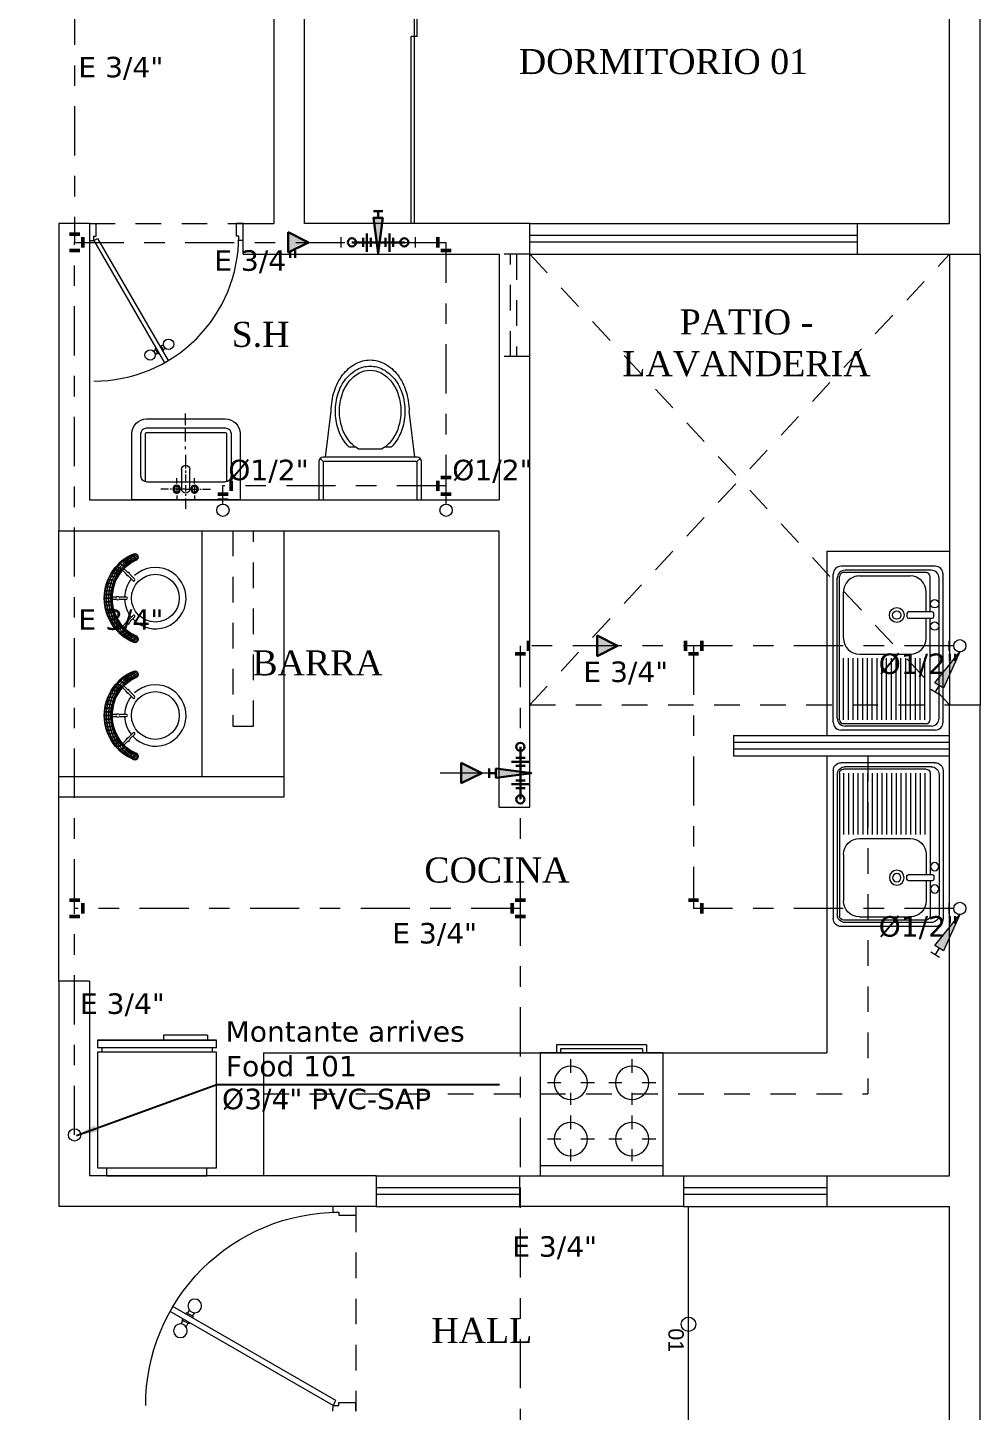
# Model space of a CAD drawing. Header units: millimetres. Extents: x -59 to 123, y 54 to 155.
# Drawn here: x 84.54 to 89.19, y 139.64 to 146.4 of the extents above; entities that cross this region are included whole.
import ezdxf

# ---------------------------------------------------------------- set-up
doc = ezdxf.new("R2010")
doc.units = ezdxf.units.MM
for name, pattern in [('ACAD_ISO10W100', [18.5, 12, -3, 0.5, -3]), ('CONTINUA', [0]), ('HIDDEN2', [0.1875, 0.125, -0.0625])]:
    doc.linetypes.add(name, pattern=pattern)
doc.layers.get('0').update_dxf_attribs({"lineweight": 9})
for name, color, linetype in [('A-PROY', 8, 'HIDDEN2'), ('A-TEX 010', 7, 'Continuous'), ('TEXTO', 2, 'Continuous')]:
    doc.layers.add(name, color=color, linetype=linetype)
for name, color, linetype, lineweight in [('desague', 4, 'Continuous', 60), ('ESCALERA', 128, 'Continuous', 9), ('HP-Mobiliario', 251, 'Continuous', 0), ('mobiliario', 7, 'Continuous', 0), ('MUEBLES', 40, 'Continuous', 20), ('muro', 5, 'Continuous', 70), ('murobajo', 7, 'Continuous', 30), ('MUROS', 7, 'Continuous', 80), ('niveles', 8, 'Continuous', 15), ('PLANTILLA', 252, 'Continuous', 13), ('PUERTAS', 7, 'Continuous', 9), ('redaguafria', 141, 'ACAD_ISO10W100', 30), ('SANITARIOS', 7, 'Continuous', 5), ('TEXTOAGUA', 140, 'Continuous', 20), ('VENTANA BAJA', 150, 'Continuous', 20), ('VIDRIO', 7, 'Continuous', 5)]:
    doc.layers.add(name, color=color, linetype=linetype, lineweight=lineweight)
doc.styles.add('BOLD', font='Swis721 Lt BT Light.ttf', dxfattribs={"height": 2})
doc.styles.add('ROMANS', font='ROMANS.SHX', dxfattribs={"width": 1.35, "height": 0.29})
doc.styles.add('style4', font='verdanab.ttf', dxfattribs={"height": 0.1})
doc.styles.add('textcosan', font='verdana.ttf', dxfattribs={"height": 0.1})
doc.dimstyles.new('dimension horizontal', dxfattribs={"dimtxt": 0.08, "dimasz": 0.1, "dimexe": 0.15, "dimexo": 0.3, "dimgap": 0.01, "dimtad": 2, "dimtih": 1, "dimtoh": 1, "dimzin": 1, "dimtxsty": 'style4', "dimblk": 'ARCHTICK', "dimcen": 0.08, "dimadec": 0, "dimazin": 0, "dimtfac": 1, "dimtmove": 0, "dimatfit": 3, "dimfxl": 1, "dimarcsym": 0})

# ---------------------------------------------------------------- blocks, each defined once
blk = doc.blocks.new('A$C64153278')
at = {"layer": 'mobiliario'}
for p, q in [((0.474, 0.245), (0.429, 0.265)), ((0.436, 0.279), (0.48, 0.258)), ((0.532, 0.218), (0.499, 0.233)), ((0.506, 0.247), (0.538, 0.232)), ((0.145, 0.113), (0.13, 0.08)), ((0.144, 0.074), (0.159, 0.107)), ((0.177, 0.183), (0.157, 0.139)), ((0.171, 0.132), (0.191, 0.177)), ((0.321, 0.171), (0.337, 0.126)), ((0.352, 0.131), (0.334, 0.177)), ((0.374, 0.071), (0.361, 0.105)), ((0.347, 0.1), (0.36, 0.066))]:
    blk.add_line(p, q, dxfattribs=at)
blk.add_circle((0.254, 0.373), 0.175, dxfattribs=at)
for centre, radius, start, end in [((0.254, 0.373), 0.225, 332.7943, 243.1381), ((0.262, 0.35), 0.35, 223.0584, 357.6519), ((0.262, 0.35), 0.3, 223.0584, 357.6519), ((0.587, 0.336), 0.025, 357.6519, 177.6519), ((0.254, 0.373), 0.225, 292.2513, 328.962), ((0.433, 0.272), 0.00753, 65.6032, 238.7477), ((0.47, 0.236), 0.01, 26.458, 65.4005), ((0.49, 0.246), 0.0125, 206.458, 284.3429), ((0.484, 0.268), 0.01, 245.4005, 284.3429), ((0.49, 0.246), 0.0125, 26.458, 104.3429), ((0.495, 0.224), 0.01, 65.4005, 104.3429), ((0.51, 0.256), 0.01, 206.458, 245.4005), ((0.025, 0.128), 0.025, 43.0584, 223.0584), ((0.136, 0.117), 0.01, 335.3098, 14.2523), ((0.158, 0.123), 0.0125, 116.3674, 194.2523), ((0.148, 0.143), 0.01, 296.3674, 335.3098), ((0.168, 0.102), 0.01, 116.3674, 155.3098), ((0.158, 0.123), 0.0125, 296.3674, 14.2523), ((0.18, 0.128), 0.01, 155.3098, 194.2523), ((0.184, 0.179), 0.00753, 341.9626, 155.107), ((0.254, 0.373), 0.225, 251.7283, 288.4308), ((0.328, 0.174), 0.00753, 27.0079, 200.1524), ((0.328, 0.123), 0.01, 341.4127, 20.3551), ((0.349, 0.115), 0.0125, 161.4127, 239.2976), ((0.338, 0.096), 0.01, 20.3551, 59.2976), ((0.361, 0.135), 0.01, 200.3551, 239.2976), ((0.349, 0.115), 0.0125, 341.4127, 59.2976), ((0.371, 0.108), 0.01, 161.4127, 200.3551)]:
    blk.add_arc(centre, radius, start, end, dxfattribs=at)
for points in [[(0.56, 0.303), (0.57, 0.31), (0.564, 0.286), (0.555, 0.279)], [(0.56, 0.314), (0.564, 0.326), (0.56, 0.303), (0.557, 0.291)], [(0.562, 0.337), (0.566, 0.35), (0.564, 0.326), (0.56, 0.314)], [(0.564, 0.326), (0.574, 0.334), (0.57, 0.31), (0.56, 0.303)], [(0.566, 0.35), (0.576, 0.359), (0.574, 0.334), (0.564, 0.326)], [(0.57, 0.31), (0.582, 0.311), (0.576, 0.286), (0.564, 0.286)], [(0.574, 0.334), (0.586, 0.336), (0.582, 0.311), (0.57, 0.31)], [(0.576, 0.359), (0.588, 0.361), (0.586, 0.336), (0.574, 0.334)], [(0.582, 0.311), (0.594, 0.305), (0.588, 0.279), (0.576, 0.286)], [(0.586, 0.336), (0.598, 0.331), (0.594, 0.305), (0.582, 0.311)], [(0.588, 0.361), (0.601, 0.358), (0.598, 0.331), (0.586, 0.336)], [(0.594, 0.305), (0.603, 0.294), (0.596, 0.268), (0.588, 0.279)], [(0.598, 0.331), (0.607, 0.321), (0.603, 0.294), (0.594, 0.305)], [(0.601, 0.358), (0.609, 0.348), (0.607, 0.321), (0.598, 0.331)], [(0.607, 0.321), (0.61, 0.308), (0.606, 0.281), (0.603, 0.294)], [(0.609, 0.348), (0.612, 0.335), (0.61, 0.308), (0.607, 0.321)], [(0.524, 0.203), (0.527, 0.213), (0.514, 0.193), (0.512, 0.183)], [(0.527, 0.213), (0.534, 0.218), (0.521, 0.197), (0.514, 0.193)], [(0.534, 0.218), (0.545, 0.215), (0.531, 0.193), (0.521, 0.197)], [(0.535, 0.224), (0.538, 0.235), (0.527, 0.213), (0.524, 0.203)], [(0.538, 0.235), (0.546, 0.24), (0.534, 0.218), (0.527, 0.213)], [(0.545, 0.215), (0.556, 0.206), (0.542, 0.183), (0.531, 0.193)], [(0.546, 0.24), (0.557, 0.238), (0.545, 0.215), (0.534, 0.218)], [(0.544, 0.246), (0.547, 0.257), (0.538, 0.235), (0.535, 0.224)], [(0.547, 0.257), (0.556, 0.263), (0.546, 0.24), (0.538, 0.235)], [(0.556, 0.206), (0.564, 0.193), (0.55, 0.169), (0.542, 0.183)], [(0.551, 0.268), (0.555, 0.279), (0.547, 0.257), (0.544, 0.246)], [(0.557, 0.238), (0.569, 0.23), (0.556, 0.206), (0.545, 0.215)], [(0.556, 0.263), (0.567, 0.262), (0.557, 0.238), (0.546, 0.24)], [(0.555, 0.279), (0.564, 0.286), (0.556, 0.263), (0.547, 0.257)], [(0.557, 0.291), (0.56, 0.303), (0.555, 0.279), (0.551, 0.268)], [(0.564, 0.286), (0.576, 0.286), (0.567, 0.262), (0.556, 0.263)], [(0.569, 0.23), (0.577, 0.217), (0.564, 0.193), (0.556, 0.206)], [(0.567, 0.262), (0.579, 0.254), (0.569, 0.23), (0.557, 0.238)], [(0.577, 0.217), (0.58, 0.203), (0.568, 0.179), (0.564, 0.193)], [(0.576, 0.286), (0.588, 0.279), (0.579, 0.254), (0.567, 0.262)], [(0.579, 0.254), (0.588, 0.242), (0.577, 0.217), (0.569, 0.23)], [(0.588, 0.242), (0.591, 0.228), (0.58, 0.203), (0.577, 0.217)], [(0.588, 0.279), (0.596, 0.268), (0.588, 0.242), (0.579, 0.254)], [(0.596, 0.268), (0.599, 0.254), (0.591, 0.228), (0.588, 0.242)], [(0.603, 0.294), (0.606, 0.281), (0.599, 0.254), (0.596, 0.268)], [(0.026, 0.128), (0.02, 0.117), (0.001, 0.135), (0.008, 0.146)], [(0.02, 0.117), (0.02, 0.103), (0.001, 0.122), (0.001, 0.135)], [(0.02, 0.103), (0.026, 0.092), (0.007, 0.111), (0.001, 0.122)], [(0.037, 0.135), (0.026, 0.128), (0.008, 0.146), (0.019, 0.152)], [(0.049, 0.135), (0.037, 0.135), (0.019, 0.152), (0.032, 0.152)], [(0.046, 0.112), (0.04, 0.1), (0.02, 0.117), (0.026, 0.128)], [(0.04, 0.1), (0.041, 0.086), (0.02, 0.103), (0.02, 0.117)], [(0.041, 0.086), (0.047, 0.074), (0.026, 0.092), (0.02, 0.103)], [(0.056, 0.119), (0.046, 0.112), (0.026, 0.128), (0.037, 0.135)], [(0.06, 0.128), (0.049, 0.135), (0.032, 0.152), (0.043, 0.145)], [(0.067, 0.12), (0.056, 0.119), (0.037, 0.135), (0.049, 0.135)], [(0.067, 0.097), (0.062, 0.084), (0.04, 0.1), (0.046, 0.112)], [(0.076, 0.105), (0.067, 0.097), (0.046, 0.112), (0.056, 0.119)], [(0.078, 0.113), (0.067, 0.12), (0.049, 0.135), (0.06, 0.128)], [(0.087, 0.106), (0.076, 0.105), (0.056, 0.119), (0.067, 0.12)], [(0.097, 0.1), (0.087, 0.106), (0.067, 0.12), (0.078, 0.113)], [(0.097, 0.092), (0.089, 0.084), (0.067, 0.097), (0.076, 0.105)], [(0.107, 0.094), (0.097, 0.092), (0.076, 0.105), (0.087, 0.106)], [(0.117, 0.087), (0.107, 0.094), (0.087, 0.106), (0.097, 0.1)], [(0.429, 0.101), (0.429, 0.109), (0.408, 0.096), (0.409, 0.088)], [(0.429, 0.109), (0.432, 0.109), (0.41, 0.096), (0.408, 0.096)], [(0.432, 0.109), (0.438, 0.102), (0.415, 0.089), (0.41, 0.096)], [(0.438, 0.102), (0.446, 0.089), (0.422, 0.075), (0.415, 0.089)], [(0.448, 0.123), (0.452, 0.124), (0.432, 0.109), (0.429, 0.109)], [(0.448, 0.114), (0.448, 0.123), (0.429, 0.109), (0.429, 0.101)], [(0.452, 0.124), (0.459, 0.118), (0.438, 0.102), (0.432, 0.109)], [(0.459, 0.118), (0.468, 0.105), (0.446, 0.089), (0.438, 0.102)], [(0.468, 0.105), (0.475, 0.089), (0.453, 0.073), (0.446, 0.089)], [(0.467, 0.139), (0.472, 0.14), (0.452, 0.124), (0.448, 0.123)], [(0.466, 0.13), (0.467, 0.139), (0.448, 0.123), (0.448, 0.114)], [(0.472, 0.14), (0.48, 0.135), (0.459, 0.118), (0.452, 0.124)], [(0.48, 0.135), (0.488, 0.122), (0.468, 0.105), (0.459, 0.118)], [(0.483, 0.146), (0.484, 0.156), (0.467, 0.139), (0.466, 0.13)], [(0.484, 0.156), (0.49, 0.158), (0.472, 0.14), (0.467, 0.139)], [(0.488, 0.122), (0.496, 0.107), (0.475, 0.089), (0.468, 0.105)], [(0.49, 0.158), (0.498, 0.153), (0.48, 0.135), (0.472, 0.14)], [(0.496, 0.107), (0.5, 0.093), (0.479, 0.075), (0.475, 0.089)], [(0.498, 0.153), (0.508, 0.141), (0.488, 0.122), (0.48, 0.135)], [(0.498, 0.164), (0.5, 0.174), (0.484, 0.156), (0.483, 0.146)], [(0.5, 0.174), (0.506, 0.177), (0.49, 0.158), (0.484, 0.156)], [(0.508, 0.141), (0.516, 0.127), (0.496, 0.107), (0.488, 0.122)], [(0.506, 0.177), (0.516, 0.172), (0.498, 0.153), (0.49, 0.158)], [(0.516, 0.127), (0.52, 0.112), (0.5, 0.093), (0.496, 0.107)], [(0.512, 0.183), (0.514, 0.193), (0.5, 0.174), (0.498, 0.164)], [(0.516, 0.172), (0.526, 0.162), (0.508, 0.141), (0.498, 0.153)], [(0.514, 0.193), (0.521, 0.197), (0.506, 0.177), (0.5, 0.174)], [(0.521, 0.197), (0.531, 0.193), (0.516, 0.172), (0.506, 0.177)], [(0.526, 0.162), (0.534, 0.147), (0.516, 0.127), (0.508, 0.141)], [(0.531, 0.193), (0.542, 0.183), (0.526, 0.162), (0.516, 0.172)], [(0.534, 0.147), (0.537, 0.133), (0.52, 0.112), (0.516, 0.127)], [(0.542, 0.183), (0.55, 0.169), (0.534, 0.147), (0.526, 0.162)], [(0.55, 0.169), (0.553, 0.155), (0.537, 0.133), (0.534, 0.147)], [(0.564, 0.193), (0.568, 0.179), (0.553, 0.155), (0.55, 0.169)], [(0.062, 0.084), (0.063, 0.07), (0.041, 0.086), (0.04, 0.1)], [(0.063, 0.07), (0.069, 0.058), (0.047, 0.074), (0.041, 0.086)], [(0.089, 0.084), (0.085, 0.071), (0.062, 0.084), (0.067, 0.097)], [(0.085, 0.071), (0.086, 0.056), (0.063, 0.07), (0.062, 0.084)], [(0.086, 0.056), (0.093, 0.044), (0.069, 0.058), (0.063, 0.07)], [(0.112, 0.073), (0.109, 0.059), (0.085, 0.071), (0.089, 0.084)], [(0.109, 0.059), (0.111, 0.044), (0.086, 0.056), (0.085, 0.071)], [(0.111, 0.044), (0.117, 0.031), (0.093, 0.044), (0.086, 0.056)], [(0.119, 0.082), (0.112, 0.073), (0.089, 0.084), (0.097, 0.092)], [(0.129, 0.083), (0.119, 0.082), (0.097, 0.092), (0.107, 0.094)], [(0.138, 0.077), (0.129, 0.083), (0.107, 0.094), (0.117, 0.087)], [(0.136, 0.063), (0.134, 0.049), (0.109, 0.059), (0.112, 0.073)], [(0.134, 0.049), (0.136, 0.034), (0.111, 0.044), (0.109, 0.059)], [(0.136, 0.034), (0.143, 0.021), (0.117, 0.031), (0.111, 0.044)], [(0.142, 0.072), (0.136, 0.063), (0.112, 0.073), (0.119, 0.082)], [(0.151, 0.074), (0.142, 0.072), (0.119, 0.082), (0.129, 0.083)], [(0.16, 0.068), (0.151, 0.074), (0.129, 0.083), (0.138, 0.077)], [(0.161, 0.056), (0.159, 0.041), (0.134, 0.049), (0.136, 0.063)], [(0.159, 0.041), (0.162, 0.026), (0.136, 0.034), (0.134, 0.049)], [(0.166, 0.065), (0.161, 0.056), (0.136, 0.063), (0.142, 0.072)], [(0.162, 0.026), (0.169, 0.013), (0.143, 0.021), (0.136, 0.034)], [(0.174, 0.067), (0.166, 0.065), (0.142, 0.072), (0.151, 0.074)], [(0.182, 0.061), (0.174, 0.067), (0.151, 0.074), (0.16, 0.068)], [(0.186, 0.05), (0.186, 0.036), (0.159, 0.041), (0.161, 0.056)], [(0.186, 0.036), (0.189, 0.019), (0.162, 0.026), (0.159, 0.041)], [(0.191, 0.06), (0.186, 0.05), (0.161, 0.056), (0.166, 0.065)], [(0.189, 0.019), (0.195, 0.006), (0.169, 0.013), (0.162, 0.026)], [(0.197, 0.062), (0.191, 0.06), (0.166, 0.065), (0.174, 0.067)], [(0.205, 0.055), (0.197, 0.062), (0.174, 0.067), (0.182, 0.061)], [(0.215, 0.056), (0.212, 0.047), (0.186, 0.05), (0.191, 0.06)], [(0.212, 0.047), (0.212, 0.032), (0.186, 0.036), (0.186, 0.05)], [(0.212, 0.032), (0.216, 0.015), (0.189, 0.019), (0.186, 0.036)], [(0.216, 0.015), (0.222, 0.002), (0.195, 0.006), (0.189, 0.019)], [(0.221, 0.058), (0.215, 0.056), (0.191, 0.06), (0.197, 0.062)], [(0.228, 0.052), (0.221, 0.058), (0.197, 0.062), (0.205, 0.055)], [(0.241, 0.055), (0.238, 0.045), (0.212, 0.047), (0.215, 0.056)], [(0.238, 0.045), (0.239, 0.03), (0.212, 0.032), (0.212, 0.047)], [(0.239, 0.03), (0.244, 0.014), (0.216, 0.015), (0.212, 0.032)], [(0.245, 0.056), (0.241, 0.055), (0.215, 0.056), (0.221, 0.058)], [(0.244, 0.014), (0.25, 0), (0.222, 0.002), (0.216, 0.015)], [(0.252, 0.05), (0.245, 0.056), (0.221, 0.058), (0.228, 0.052)], [(0.266, 0.055), (0.265, 0.045), (0.238, 0.045), (0.241, 0.055)], [(0.265, 0.045), (0.267, 0.03), (0.239, 0.03), (0.238, 0.045)], [(0.267, 0.03), (0.271, 0.014), (0.244, 0.014), (0.239, 0.03)], [(0.27, 0.057), (0.266, 0.055), (0.241, 0.055), (0.245, 0.056)], [(0.271, 0.014), (0.277, 0), (0.25, 0), (0.244, 0.014)], [(0.275, 0.05), (0.27, 0.057), (0.245, 0.056), (0.252, 0.05)], [(0.291, 0.057), (0.291, 0.048), (0.265, 0.045), (0.266, 0.055)], [(0.291, 0.048), (0.294, 0.033), (0.267, 0.03), (0.265, 0.045)], [(0.294, 0.059), (0.291, 0.057), (0.266, 0.055), (0.27, 0.057)], [(0.294, 0.033), (0.299, 0.016), (0.271, 0.014), (0.267, 0.03)], [(0.298, 0.052), (0.294, 0.059), (0.27, 0.057), (0.275, 0.05)], [(0.299, 0.016), (0.304, 0.002), (0.277, 0), (0.271, 0.014)], [(0.317, 0.063), (0.316, 0.061), (0.291, 0.057), (0.294, 0.059)], [(0.316, 0.061), (0.317, 0.052), (0.291, 0.048), (0.291, 0.057)], [(0.317, 0.052), (0.32, 0.037), (0.294, 0.033), (0.291, 0.048)], [(0.322, 0.056), (0.317, 0.063), (0.294, 0.059), (0.298, 0.052)], [(0.32, 0.037), (0.326, 0.021), (0.299, 0.016), (0.294, 0.033)], [(0.326, 0.021), (0.332, 0.007), (0.304, 0.002), (0.299, 0.016)], [(0.341, 0.068), (0.34, 0.067), (0.316, 0.061), (0.317, 0.063)], [(0.34, 0.067), (0.342, 0.058), (0.317, 0.052), (0.316, 0.061)], [(0.344, 0.061), (0.341, 0.068), (0.317, 0.063), (0.322, 0.056)], [(0.342, 0.058), (0.347, 0.044), (0.32, 0.037), (0.317, 0.052)], [(0.347, 0.044), (0.353, 0.027), (0.326, 0.021), (0.32, 0.037)], [(0.353, 0.027), (0.358, 0.013), (0.332, 0.007), (0.326, 0.021)], [(0.364, 0.076), (0.364, 0.075), (0.34, 0.067), (0.341, 0.068)], [(0.364, 0.075), (0.367, 0.067), (0.342, 0.058), (0.34, 0.067)], [(0.367, 0.069), (0.364, 0.076), (0.341, 0.068), (0.344, 0.061)], [(0.367, 0.067), (0.373, 0.052), (0.347, 0.044), (0.342, 0.058)], [(0.373, 0.052), (0.379, 0.036), (0.353, 0.027), (0.347, 0.044)], [(0.379, 0.036), (0.384, 0.022), (0.358, 0.013), (0.353, 0.027)], [(0.388, 0.078), (0.386, 0.085), (0.364, 0.076), (0.367, 0.069)], [(0.386, 0.085), (0.388, 0.085), (0.364, 0.075), (0.364, 0.076)], [(0.388, 0.085), (0.392, 0.077), (0.367, 0.067), (0.364, 0.075)], [(0.392, 0.077), (0.398, 0.063), (0.373, 0.052), (0.367, 0.067)], [(0.398, 0.063), (0.404, 0.046), (0.379, 0.036), (0.373, 0.052)], [(0.404, 0.046), (0.409, 0.032), (0.384, 0.022), (0.379, 0.036)], [(0.409, 0.088), (0.408, 0.096), (0.386, 0.085), (0.388, 0.078)], [(0.408, 0.096), (0.41, 0.096), (0.388, 0.085), (0.386, 0.085)], [(0.41, 0.096), (0.415, 0.089), (0.392, 0.077), (0.388, 0.085)], [(0.415, 0.089), (0.422, 0.075), (0.398, 0.063), (0.392, 0.077)], [(0.422, 0.075), (0.429, 0.059), (0.404, 0.046), (0.398, 0.063)], [(0.429, 0.059), (0.434, 0.045), (0.409, 0.032), (0.404, 0.046)], [(0.446, 0.089), (0.453, 0.073), (0.429, 0.059), (0.422, 0.075)], [(0.453, 0.073), (0.457, 0.059), (0.434, 0.045), (0.429, 0.059)], [(0.475, 0.089), (0.479, 0.075), (0.457, 0.059), (0.453, 0.073)]]:
    blk.add_3dface(points, dxfattribs=at)
blk = doc.blocks.new('lavo')
for p, q in [((734.6911, 78.2564), (735.1498, 78.2564)), ((734.6911, 78.2564), (735.1498, 78.2564)), ((734.6522, 78.2175), (734.6522, 77.4953)), ((734.6522, 78.2175), (734.6522, 77.4953)), ((734.6717, 78.198), (734.6717, 77.5148)), ((734.6717, 78.198), (734.6717, 77.5148)), ((734.7106, 78.2369), (735.1303, 78.2369)), ((734.7106, 78.2369), (735.1303, 78.2369)), ((734.7159, 78.2058), (734.7159, 77.7101)), ((734.7159, 78.2058), (734.7159, 77.7101)), ((734.7354, 78.2253), (735.1381, 78.2253)), ((734.7354, 78.2253), (735.1381, 78.2253)), ((734.741, 78.2058), (734.741, 77.9052)), ((734.741, 78.2058), (734.741, 77.9052)), ((734.7643, 78.2058), (734.7643, 77.9052)), ((734.7643, 78.2058), (734.7643, 77.9052)), ((734.7877, 78.2058), (734.7877, 77.9052)), ((734.7877, 78.2058), (734.7877, 77.9052)), ((734.8111, 78.2058), (734.8111, 77.9052)), ((734.8111, 78.2058), (734.8111, 77.9052)), ((734.8344, 78.2058), (734.8344, 77.9052)), ((734.8344, 78.2058), (734.8344, 77.9052)), ((734.8578, 78.2058), (734.8578, 77.9052)), ((734.8578, 78.2058), (734.8578, 77.9052)), ((734.8811, 78.2058), (734.8811, 77.9052)), ((734.8811, 78.2058), (734.8811, 77.9052)), ((734.9045, 78.2058), (734.9045, 77.9052)), ((734.9045, 78.2058), (734.9045, 77.9052)), ((734.9279, 78.2058), (734.9279, 77.9052)), ((734.9279, 78.2058), (734.9279, 77.9052)), ((734.9512, 78.2058), (734.9512, 77.9052)), ((734.9512, 78.2058), (734.9512, 77.9052)), ((734.9746, 78.2058), (734.9746, 77.9052)), ((734.9746, 78.2058), (734.9746, 77.9052)), ((734.998, 78.2058), (734.998, 77.9052)), ((734.998, 78.2058), (734.998, 77.9052)), ((735.0213, 78.2058), (735.0213, 77.9052)), ((735.0213, 78.2058), (735.0213, 77.9052)), ((735.0447, 78.2058), (735.0447, 77.9052)), ((735.0447, 78.2058), (735.0447, 77.9052)), ((735.068, 78.2058), (735.068, 77.9052)), ((735.068, 78.2058), (735.068, 77.9052)), ((735.0914, 78.2058), (735.0914, 77.9052)), ((735.0914, 78.2058), (735.0914, 77.9052)), ((735.1148, 78.2058), (735.1148, 77.9052)), ((735.1148, 78.2058), (735.1148, 77.9052)), ((735.1381, 78.2058), (735.1381, 77.9052)), ((735.1381, 78.2058), (735.1381, 77.9052)), ((735.1576, 78.2058), (735.1576, 77.507)), ((735.1576, 78.2058), (735.1576, 77.507)), ((735.1693, 78.198), (735.1693, 77.5148)), ((735.1693, 78.198), (735.1693, 77.5148)), ((735.1887, 78.2175), (735.1887, 77.4953)), ((735.1887, 78.2175), (735.1887, 77.4953)), ((735.0603, 77.8857), (734.8132, 77.8857)), ((735.0603, 77.8857), (734.8132, 77.8857)), ((734.7354, 77.8079), (734.7354, 77.7101)), ((734.7354, 77.8079), (734.7354, 77.7101)), ((735.1381, 77.8079), (735.1381, 77.582)), ((735.1381, 77.8079), (735.1381, 77.582)), ((734.6973, 77.7023), (734.6973, 77.6875)), ((734.6973, 77.7023), (734.6973, 77.6875)), ((734.821, 77.7101), (734.7051, 77.7101)), ((734.821, 77.7101), (734.7051, 77.7101)), ((734.8288, 77.6875), (734.8288, 77.7023)), ((734.8288, 77.6875), (734.8288, 77.7023)), ((734.7051, 77.6797), (734.821, 77.6797)), ((734.7051, 77.6797), (734.821, 77.6797)), ((734.7159, 77.6797), (734.7159, 77.507)), ((734.7159, 77.6797), (734.7159, 77.507)), ((734.7354, 77.6797), (734.7354, 77.582)), ((734.7354, 77.6797), (734.7354, 77.582)), ((735.0603, 77.5041), (734.8132, 77.5041)), ((735.0603, 77.5041), (734.8132, 77.5041)), ((734.6911, 77.4564), (735.1498, 77.4564)), ((734.6911, 77.4564), (735.1498, 77.4564)), ((734.7106, 77.4759), (735.1303, 77.4759)), ((734.7106, 77.4759), (735.1303, 77.4759)), ((734.7354, 77.4876), (735.1381, 77.4876)), ((734.7354, 77.4876), (735.1381, 77.4876))]:
    blk.add_line(p, q)
for centre, radius in [((734.6935, 77.7488), 0.0202), ((734.6935, 77.7488), 0.0202), ((734.8783, 77.6949), 0.0361), ((734.8783, 77.6949), 0.0361), ((734.8783, 77.6949), 0.0205), ((734.8783, 77.6949), 0.0205), ((734.6935, 77.6397), 0.0202), ((734.6935, 77.6397), 0.0202)]:
    blk.add_circle(centre, radius)
for centre, radius, start, end in [((734.6911, 78.2175), 0.0389, 90, 180), ((734.6911, 78.2175), 0.0389, 90, 180), ((735.1498, 78.2175), 0.0389, 0, 90), ((735.1498, 78.2175), 0.0389, 0, 90), ((734.7106, 78.198), 0.0389, 90, 180), ((734.7106, 78.198), 0.0389, 90, 180), ((734.7354, 78.2058), 0.0195, 90, 180), ((734.7354, 78.2058), 0.0195, 90, 180), ((735.1303, 78.198), 0.0389, 0, 90), ((735.1303, 78.198), 0.0389, 0, 90), ((735.1381, 78.2058), 0.0195, 0, 90), ((735.1381, 78.2058), 0.0195, 0, 90), ((734.8132, 77.8079), 0.0779, 90, 180), ((734.8132, 77.8079), 0.0779, 90, 180), ((735.0603, 77.8079), 0.0779, 0, 90), ((735.0603, 77.8079), 0.0779, 0, 90), ((734.7051, 77.7023), 0.00779, 90, 180), ((734.7051, 77.7023), 0.00779, 90, 180), ((734.821, 77.7023), 0.00779, 0, 90), ((734.821, 77.7023), 0.00779, 0, 90), ((734.7051, 77.6875), 0.00779, 180, 270), ((734.7051, 77.6875), 0.00779, 180, 270), ((734.821, 77.6875), 0.00779, 270, 360), ((734.821, 77.6875), 0.00779, 270, 360), ((734.8132, 77.582), 0.0779, 180, 270), ((734.8132, 77.582), 0.0779, 180, 270), ((735.0603, 77.582), 0.0779, 270, 0), ((735.0603, 77.582), 0.0779, 270, 0), ((734.6911, 77.4953), 0.0389, 180, 270), ((734.6911, 77.4953), 0.0389, 180, 270), ((734.7106, 77.5148), 0.0389, 180, 270), ((734.7106, 77.5148), 0.0389, 180, 270), ((734.7354, 77.507), 0.0195, 180, 270), ((734.7354, 77.507), 0.0195, 180, 270), ((735.1303, 77.5148), 0.0389, 270, 0), ((735.1303, 77.5148), 0.0389, 270, 0), ((735.1381, 77.507), 0.0195, 270, 0), ((735.1381, 77.507), 0.0195, 270, 0), ((735.1498, 77.4953), 0.0389, 270, 0), ((735.1498, 77.4953), 0.0389, 270, 0)]:
    blk.add_arc(centre, radius, start, end)
blk = doc.blocks.new('COC')
for p, q in [((602.9793, 76.3622), (603.4193, 76.3622)), ((602.9793, 76.3622), (602.9793, 76.3222)), ((603.4193, 76.3622), (603.4193, 76.3222)), ((602.8993, 76.3222), (603.4993, 76.3222)), ((602.8993, 76.3222), (602.8993, 75.7222)), ((602.9993, 76.3422), (603.3993, 76.3422)), ((602.9993, 76.3422), (602.9993, 76.3222)), ((603.05, 76.2255), (603.05, 76.2915)), ((603.3491, 76.2255), (603.3491, 76.2915)), ((603.3993, 76.3422), (603.3993, 76.3222)), ((603.4993, 76.3222), (603.4993, 75.7222)), ((602.9345, 76.1764), (603.0009, 76.1764)), ((603.0991, 76.1764), (603.1637, 76.1764)), ((603.2336, 76.1764), (603.3, 76.1764)), ((603.3982, 76.1764), (603.4628, 76.1764)), ((603.05, 76.0691), (603.05, 76.1273)), ((603.3491, 76.0691), (603.3491, 76.1273)), ((603.05, 75.9502), (603.05, 76.0162)), ((603.3491, 75.9502), (603.3491, 76.0162)), ((602.9345, 75.9011), (603.0009, 75.9011)), ((603.0991, 75.9011), (603.1637, 75.9011)), ((603.2336, 75.9011), (603.3, 75.9011)), ((603.3982, 75.9011), (603.4628, 75.9011)), ((603.05, 75.7938), (603.05, 75.852)), ((603.3491, 75.7938), (603.3491, 75.852)), ((603.4993, 75.7722), (602.8993, 75.7722)), ((603.4993, 75.7222), (602.8993, 75.7222))]:
    blk.add_line(p, q)
for centre in [(603.05, 76.1764), (603.3491, 76.1764), (603.05, 75.9011), (603.3491, 75.9011)]:
    blk.add_circle(centre, 0.0812)
blk = doc.blocks.new('REFRI')
at = {"layer": 'MUEBLES', "color": 250, "lineweight": 0, "ltscale": 0.25}
for p, q in [((0.0405, 0.2982), (0.0405, -0.3018)), ((0.6248, 0.2982), (0.0405, 0.2982)), ((0.6247, -0.3018), (0.6248, 0.2982)), ((0.6467, -0.3018), (0.6467, 0.2982)), ((0.6852, 0.2982), (0.6467, 0.2982)), ((0.6852, 0.2982), (0.6852, -0.3018)), ((0.6852, -0.3018), (0.6852, 0.2982)), ((0, 0.2538), (0, -0.2538)), ((0.0405, 0.2538), (0, 0.2538)), ((0.6467, 0.2766), (0.6247, 0.2766)), ((0.7112, -0.0338), (0.6852, -0.0338)), ((0.7112, -0.2562), (0.7112, -0.0338)), ((0, -0.2538), (0.0405, -0.2538)), ((0.7112, -0.2562), (0.6852, -0.2562)), ((0.0405, -0.3018), (0.6247, -0.3018)), ((0.6467, -0.2803), (0.6247, -0.2803)), ((0.6467, -0.3018), (0.6852, -0.3018))]:
    blk.add_line(p, q, dxfattribs=at)
blk = doc.blocks.new('A$C16406C30')
at = {"layer": 'HP-Mobiliario'}
for p, q in [((0.1885, 0.5), (0, 0.5)), ((0.1785, 0.48), (0, 0.48)), ((0.2026, 0.4941), (0.1856, 0.4771)), ((0.2085, 0.02), (0.2085, 0.48)), ((0.1885, 0.03), (0.1885, 0.47)), ((0.2085, 0.4681), (0.4335, 0.44)), ((0.2585, 0.3218), (0.2585, 0.3528)), ((0.2485, 0.1938), (0.2485, 0.3062)), ((0.2585, 0.1472), (0.2585, 0.1782)), ((0, 0.02), (0.1785, 0.02)), ((0, 0), (0.1885, 0)), ((0.2026, 0.0059), (0.1856, 0.0229)), ((0.2085, 0.0319), (0.4335, 0.06))]:
    blk.add_line(p, q, dxfattribs=at)
for points in [[(0.2585, 0.3528, -0.0362), (0.2779, 0.3702, -0.08725), (0.347, 0.4065, -0.077598), (0.4335, 0.42, -0.077598), (0.52, 0.4065, -0.08725), (0.5891, 0.3702, -0.105601), (0.6378, 0.3127, -0.12364), (0.6535, 0.25, -0.12364), (0.6378, 0.1873, -0.105601), (0.5891, 0.1298, -0.08725), (0.52, 0.0935, -0.077598), (0.4335, 0.08, -0.077598)], [(0.4335, 0.44, -0.076393), (0.532, 0.4249, -0.086437), (0.6103, 0.3844, -0.105872), (0.6657, 0.3199, -0.125404), (0.6835, 0.25, -0.125404), (0.6657, 0.1801, -0.105872), (0.6103, 0.1156, -0.086437), (0.532, 0.0751, -0.076393), (0.4335, 0.06, -0.076393)], [(0.2485, 0.3062, -0.100268), (0.2902, 0.3544, -0.08725), (0.3531, 0.3874, -0.077598), (0.4335, 0.4, -0.077598), (0.5139, 0.3874, -0.08725), (0.5768, 0.3544, -0.105601), (0.6201, 0.3032, -0.12364), (0.6335, 0.25, -0.12364), (0.6201, 0.1968, -0.105601), (0.5768, 0.1456, -0.08725), (0.5139, 0.1126, -0.077598), (0.4335, 0.1, -0.077598)], [(0.4335, 0.1, -0.077598), (0.3531, 0.1126, -0.08725), (0.2902, 0.1456, -0.100268), (0.2485, 0.1938, -0.12364)], [(0.4335, 0.08, -0.077598), (0.347, 0.0935, -0.08725), (0.2779, 0.1298, -0.0362), (0.2585, 0.1472, -0.12364)]]:
    blk.add_lwpolyline(points, format="xyb", dxfattribs=at)
for centre, radius, start, end in [((0.1785, 0.47), 0.01, 0, 90), ((0.1885, 0.48), 0.02, 0, 90), ((0.1785, 0.03), 0.01, 270, 0), ((0.1885, 0.02), 0.02, 270, 0)]:
    blk.add_arc(centre, radius, start, end, dxfattribs=at)
blk = doc.blocks.new('rf67')
at = {"layer": 'PUERTAS', "ltscale": 0.075}
for p, q in [((2984.4541, 394.8959), (2984.4292, 394.895)), ((2984.4585, 394.0686), (2984.4292, 394.895)), ((2984.4834, 394.0695), (2984.4541, 394.8959)), ((2983.711, 394.4797), (2983.7334, 394.4678)), ((2983.7334, 394.4678), (2983.7215, 394.4454)), ((2983.6641, 394.3914), (2983.6977, 394.3735)), ((2983.7327, 394.4394), (2983.6977, 394.3735)), ((2983.7215, 394.4454), (2983.7327, 394.4394)), ((2984.4603, 394.0531), (2984.4253, 393.9872)), ((2984.4834, 394.0695), (2984.4585, 394.0686)), ((2984.4715, 394.0471), (2984.4603, 394.0531)), ((2984.4834, 394.0695), (2984.4715, 394.0471)), ((2984.5059, 394.0576), (2984.4834, 394.0695)), ((2984.459, 393.9693), (2984.4253, 393.9872))]:
    blk.add_line(p, q, dxfattribs=at)
at = {"layer": 'PUERTAS', "ltscale": 0.01}
for p, q in [((2984.4089, 394.8242), (2984.4257, 394.8248)), ((2984.4255, 394.8297), (2984.4315, 394.8299)), ((2984.4267, 394.796), (2984.4255, 394.8297)), ((2984.4625, 394.831), (2984.4565, 394.8308)), ((2984.4637, 394.7974), (2984.4625, 394.831)), ((2984.4794, 394.8268), (2984.4627, 394.8262)), ((2984.4098, 394.8001), (2984.4265, 394.8006)), ((2984.4267, 394.796), (2984.4327, 394.7962)), ((2984.4637, 394.7974), (2984.4577, 394.7971)), ((2984.4803, 394.8026), (2984.4636, 394.802))]:
    blk.add_line(p, q, dxfattribs=at)
for centre in [(2984.3818, 394.8116), (2984.5074, 394.8161)]:
    blk.add_circle(centre, 0.0302, dxfattribs=at)
blk.add_arc((2984.4709, 394.0476), 0.8484, 61.97794, 152.0448, dxfattribs=at)
blk = doc.blocks.new('LAV-5')
for p, q in [((-0.264, 0), (-0.264, -0.3242)), ((0, 0), (-0.264, 0)), ((-0.0451, -0.0222), (-0.0451, 0.0007)), ((-0.0015, -0.0076), (-0.0015, 0.043)), ((0.264, 0), (0, 0)), ((0.0421, -0.0222), (0.0421, 0.0007)), ((0.264, -0.3242), (0.264, 0)), ((-0.0846, -0.0529), (-0.123, -0.0529)), ((-0.07, -0.0529), (-0.0777, -0.0529)), ((-0.0264, -0.0529), (-0.064, -0.0529)), ((-0.0451, -0.0433), (-0.0451, -0.0306)), ((-0.0451, -0.0726), (-0.0451, -0.0433)), ((-0.0015, -0.0529), (-0.0212, -0.0529)), ((-0.0212, -0.1496), (-0.0212, -0.0529)), ((-0.0015, -0.0529), (-0.017, -0.0529)), ((-0.0015, -0.0282), (-0.0015, -0.0196)), ((-0.0015, -0.0282), (-0.0015, -0.0196)), ((-0.0015, -0.0726), (-0.0015, -0.0409)), ((-0.0015, -0.0726), (-0.0015, -0.0409)), ((-0.0015, -0.0529), (0.0182, -0.0529)), ((-0.0015, -0.0529), (0.014, -0.0529)), ((0.0182, -0.0529), (0.0182, -0.1496)), ((0.0234, -0.0529), (0.061, -0.0529)), ((0.0421, -0.0433), (0.0421, -0.0306)), ((0.0421, -0.0726), (0.0421, -0.0433)), ((0.067, -0.0529), (0.0747, -0.0529)), ((0.0816, -0.0529), (0.12, -0.0529)), ((-0.22, -0.1158), (-0.22, -0.3242)), ((-0.198, -0.0886), (-0.198, -0.3242)), ((-0.1922, -0.088), (0.1922, -0.088)), ((-0.0451, -0.0812), (-0.0451, -0.106)), ((-0.0011, -0.0863), (-0.0011, -0.124)), ((-0.0011, -0.1326), (-0.0011, -0.1445)), ((0.0421, -0.0812), (0.0421, -0.106)), ((0.198, -0.3242), (0.198, -0.0886)), ((0.22, -0.3242), (0.22, -0.1158)), ((-0.0011, -0.1539), (-0.0011, -0.2199)), ((-0.0015, -0.2489), (-0.0015, -0.2618)), ((-0.1922, -0.33), (0.1922, -0.33)), ((-0.0015, -0.2857), (-0.0015, -0.3507)), ((-0.0015, -0.329), (-0.0015, -0.347)), ((-0.1922, -0.352), (0.1922, -0.352)), ((-0.1922, -0.396), (0.1922, -0.396)), ((-0.0015, -0.365), (-0.0015, -0.4223))]:
    blk.add_line(p, q)
for centre, radius in [((-0.0451, -0.0529), 0.0188), ((-0.0451, -0.0529), 0.0137), ((0.0421, -0.0529), 0.0188), ((0.0421, -0.0529), 0.0137)]:
    blk.add_circle(centre, radius)
for centre, radius, start, end in [((-0.0015, -0.0529), 0.0197, 90, 180), ((-0.0015, -0.0529), 0.0197, 0, 90), ((-0.1922, -0.1158), 0.0278, 90, 180), ((0.1922, -0.1158), 0.0278, 0, 90), ((-0.0015, -0.1496), 0.0197, 180, 270), ((-0.0015, -0.1496), 0.0197, 270, 0), ((-0.1922, -0.3242), 0.0718, 180, 270), ((-0.1922, -0.3242), 0.0278, 180, 270), ((-0.1922, -0.3242), 0.00583, 180, 270), ((0.1922, -0.3242), 0.0718, 270, 0), ((0.1922, -0.3242), 0.0278, 270, 0), ((0.1922, -0.3242), 0.00583, 270, 0)]:
    blk.add_arc(centre, radius, start, end)
blk = doc.blocks.new('A$C430C04D8')
at = {"layer": 'A-PROY', "lineweight": 0}
for p, q in [((4.1501, 10.95), (4.9001, 10.95)), ((6.3, 10.8), (6.15, 10.8)), ((6.3, 10.8), (6.15, 10.8)), ((6.2052, 10.3), (6.2052, 10.8)), ((6.2355, 10.8), (6.2355, 10.3)), ((6.3, 8.6), (8.35, 10.8)), ((6.3, 10.8), (8.35, 8.6)), ((6.3, 10.3), (6.15, 10.3)), ((4.8501, 9.45), (4.8501, 8.4951)), ((4.9501, 8.4951), (4.9501, 9.45)), ((6.3, 8.6), (8.35, 8.6)), ((4.8501, 8.4951), (4.9501, 8.4951)), ((7.95, 8.35), (7.95, 6.7)), ((4.9999, 6.7), (7.95, 6.7)), ((5.45, 6.15), (5.45, 5.15))]:
    blk.add_line(p, q, dxfattribs=at)
at = {"layer": 'ESCALERA', "lineweight": 0, "ltscale": 0.25}
blk.add_line((7.075, 4.2), (7.075, 6.15), dxfattribs=at)
at = {"layer": 'mobiliario', "lineweight": 0, "ltscale": 0.3}
for p, q in [((4.7001, 8.25), (4.7001, 9.45)), ((5.1001, 8.25), (5.1001, 9.45)), ((7.75, 9.35), (7.75, 8.45)), ((7.75, 9.35), (8.35, 9.35)), ((7.75, 8.35), (7.75, 6.9)), ((4.9999, 6.9), (7.75, 6.9)), ((4.9999, 6.9), (4.9999, 6.3))]:
    blk.add_line(p, q, dxfattribs=at)
at = {"layer": 'muro', "lineweight": 0, "ltscale": 0.25}
for p, q in [((4, 8.25), (4, 9.45)), ((4, 7.25), (4, 8.15))]:
    blk.add_line(p, q, dxfattribs=at)
at = {"layer": 'murobajo', "lineweight": 0}
for p, q in [((6.3, 10.95), (7.9, 10.95)), ((6.3, 10.8), (7.9, 10.8)), ((8.35, 10.8), (8.35, 8.6)), ((8.5, 10.8), (8.5, 8.6)), ((7.295, 8.45), (8.35, 8.45)), ((7.295, 8.45), (7.295, 8.35)), ((7.295, 8.35), (8.35, 8.35)), ((5.55, 6.3), (6.25, 6.3)), ((7.05, 6.3), (7.75, 6.3)), ((5.55, 6.15), (6.25, 6.15)), ((7.05, 6.15), (7.75, 6.15))]:
    blk.add_line(p, q, dxfattribs=at)
at = {"layer": 'MUROS', "lineweight": 0}
for p, q in [((8.5, 10.8), (8.5, 16.7)), ((8.35, 10.95), (8.35, 13.675)), ((4.15, 10.95), (4, 10.95)), ((6.3, 10.95), (5.2, 10.95)), ((6.3, 10.95), (5.65, 10.95)), ((6.3, 8.1), (6.3, 10.95)), ((4.9001, 10.8), (6.15, 10.8)), ((6.15, 10.8), (6.15, 9.6)), ((7.9, 10.8), (8.5, 10.8)), ((8.35, 10.8), (8.5, 10.8)), ((4.15, 9.6), (6.15, 9.6)), ((4, 9.45), (6.15, 9.45)), ((6.15, 8.1), (6.15, 9.45)), ((8.35, 6.3), (8.35, 8.6)), ((8.35, 8.6), (8.5, 8.6)), ((8.5, 1.5), (8.5, 8.6)), ((4, 8.25), (5.1001, 8.25)), ((4, 8.15), (4, 8.25)), ((5.1001, 8.15), (5.1001, 8.25)), ((4, 8.15), (5.1001, 8.15)), ((6.15, 8.1), (6.3, 8.1)), ((4, 7.25), (4, 6.15)), ((4.15, 7.25), (4, 7.25)), ((4.15, 7.25), (4.15, 6.3)), ((5.55, 6.3), (4.15, 6.3)), ((5.55, 6.3), (5.55, 6.15)), ((6.25, 6.3), (6.25, 6.15)), ((6.25, 6.3), (7.05, 6.3)), ((7.05, 6.3), (7.05, 6.15)), ((7.75, 6.3), (8.35, 6.3)), ((7.75, 6.3), (7.75, 6.15)), ((5.55, 6.15), (4, 6.15)), ((7.05, 6.15), (6.25, 6.15)), ((7.75, 6.15), (8.35, 6.15)), ((8.35, 4.8), (8.35, 6.15)), ((8.35, 1.5), (8.35, 5.95))]:
    blk.add_line(p, q, dxfattribs=at)
at = {"layer": 'MUROS', "linetype": 'CONTINUA', "lineweight": 0}
for p, q in [((5.05, 12.875), (5.05, 10.95)), ((5.2, 10.95), (5.2, 12.775)), ((4, 10.95), (4, 9.45)), ((4.15, 10.95), (4.15, 9.6)), ((4.9001, 10.8), (4.9001, 10.95)), ((4.9001, 10.95), (5.05, 10.95)), ((7.9, 10.8), (7.9, 10.95)), ((7.9, 10.95), (8.35, 10.95))]:
    blk.add_line(p, q, dxfattribs=at)
at = {"layer": 'niveles', "lineweight": 0}
blk.add_circle((7.075, 5.575), 0.0354, dxfattribs=at)
at = {"layer": 'VENTANA BAJA', "lineweight": 0}
for p, q in [((6.3, 10.8925), (7.9, 10.8925)), ((6.3, 10.86), (7.9, 10.86)), ((8.35, 8.4151), (7.295, 8.4151)), ((8.35, 8.3826), (7.295, 8.3826)), ((5.55, 6.2425), (6.25, 6.2425)), ((7.05, 6.2425), (7.75, 6.2425)), ((5.55, 6.21), (6.25, 6.21)), ((7.05, 6.21), (7.75, 6.21))]:
    blk.add_line(p, q, dxfattribs=at)
at = {"layer": 'VIDRIO', "lineweight": 0}
for p, q in [((5.735, 12.775), (5.735, 10.95)), ((5.75, 11.8625), (5.75, 12.775)), ((5.735, 11.8625), (5.72, 11.8625)), ((5.72, 10.95), (5.72, 11.8625)), ((5.75, 11.8625), (5.735, 11.8625))]:
    blk.add_line(p, q, dxfattribs=at)
at = {"layer": 'HP-Mobiliario', "lineweight": 0}
for name, p, rotation in [('A$C16406C30', (5.7704, 9.6), 90), ('lavo', (742.9704, 86.733), 180)]:
    blk.add_blockref(name, p, dxfattribs=dict(at, rotation=rotation))
at = {"layer": 'HP-Mobiliario', "lineweight": 0, "xscale": -1}
for name, p in [('lavo', (742.9704, -69.9392)), ('COC', (609.8493, -69.4222))]:
    blk.add_blockref(name, p, dxfattribs=at)
at = {"layer": 'mobiliario', "lineweight": 0, "xscale": 0.6666666666666643, "yscale": 0.6666666666666643, "zscale": 0.6666666666666643, "rotation": 249.6721183443362}
for p in [(4.2972, 9.3658), (4.2972, 8.7929)]:
    blk.add_blockref('A$C64153278', p, dxfattribs=at)
at = {"layer": 'PLANTILLA', "lineweight": 0, "xscale": 0.9666666666620042, "yscale": 0.9666666666620042, "zscale": 0.9666666666620042, "rotation": 89.99999999999999}
blk.add_blockref('REFRI', (4.4779, 6.3), dxfattribs=at)
at = {"layer": 'PUERTAS', "lineweight": 0}
for p, xscale, yscale, zscale, rotation in [((2046.7363, 1467.3295), 0.8333333333362815, 0.8333333333362815, 0.8333333333362815, 207.9691983123797), ((1947.2894, 2728.5982), -1.111111111121789, 1.111111111121789, 1.111111111121789, 62.03080168762027)]:
    blk.add_blockref('rf67', p, dxfattribs=dict(at, xscale=xscale, yscale=yscale, zscale=zscale, rotation=rotation))
at = {"layer": 'SANITARIOS', "linetype": 'Continuous', "lineweight": 0, "xscale": -1, "rotation": 180}
blk.add_blockref('LAV-5', (4.6209, 9.6), dxfattribs=at)
at = {"layer": 'A-TEX 010', "lineweight": 0, "char_height": 0.1224, "attachment_point": 2, "style": 'ROMANS'}
for s, insert in [('{\\fTimes New Roman|b0|i0|c0|p18;DORMITORIO 01}', (6.9527, 11.8019)), ('{\\fTimes New Roman|b0|i0|c0|p18;PATIO - \\PLAVANDERIA}', (7.3579, 10.5307)), ('{\\fTimes New Roman|b0|i0|c0|p18;S.H}', (4.9851, 10.4699)), ('{\\fTimes New Roman|b0|i0|c0|p18;BARRA}', (5.2633, 8.8656)), ('{\\fTimes New Roman|b0|i0|c0|p18;COCINA}', (6.1393, 7.8543)), ('{\\fTimes New Roman|b0|i0|c0|p18;HALL}', (6.0657, 5.6056))]:
    blk.add_mtext(s, dxfattribs=dict(at, insert=insert))
at = {"layer": 'niveles', "lineweight": 0, "insert": (6.9756, 5.4387, 0), "char_height": 0.075, "width": 0.202723, "attachment_point": 9, "rotation": 270, "style": 'BOLD'}
blk.add_mtext('01', dxfattribs=at)
blk = doc.blocks.new('dfd')
at = {"layer": 'redaguafria', "linetype": 'CONTINUA'}
blk.add_hatch(color=256, dxfattribs=at).paths.add_polyline_path([(292.6306, 257.5622), (292.5806, 257.4622), (292.6806, 257.4622)])
at = {"layer": 'redaguafria', "linetype": 'CONTINUA', "ltscale": 0.5}
for p, q in [((292.5806, 257.4622), (292.6306, 257.5622)), ((292.6306, 257.5622), (292.6806, 257.4622)), ((292.6806, 257.4622), (292.5806, 257.4622))]:
    blk.add_line(p, q, dxfattribs=at)
blk = doc.blocks.new('_ArchTick')
at = {"color": 0, "linetype": 'ByBlock', "const_width": 0.15}
blk.add_lwpolyline([(-0.5, -0.5), (0.5, 0.5)], dxfattribs=at)
blk = doc.blocks.new('tede c')
at = {"layer": 'redaguafria', "linetype": 'CONTINUA', "lineweight": 50, "ltscale": 0.015}
for p, q in [((243.5801, 223.5989), (243.6301, 223.5989)), ((243.6451, 223.5339), (243.6451, 223.5839))]:
    blk.add_line(p, q, dxfattribs=at)
blk = doc.blocks.new('tete')
at = {"layer": 'redaguafria', "linetype": 'CONTINUA', "lineweight": 50, "ltscale": 0.015}
for p, q in [((-28.451, 42.3203), (-28.451, 42.3703)), ((-28.436, 42.3853), (-28.386, 42.3853)), ((-28.371, 42.3203), (-28.371, 42.3703))]:
    blk.add_line(p, q, dxfattribs=at)
blk = doc.blocks.new('A$C329B4E3C')
at = {"layer": 'redaguafria', "linetype": 'Continuous', "ltscale": 0.5}
blk.add_hatch(color=256, dxfattribs=at).paths.add_polyline_path([(0.1255, 0.0323), (0.1705, 0.0323), (0.148, 0.2056)])
for p, q in [((0.02, 0.1523), (0.276, 0.1523)), ((0.0741, 0.1748), (0.0741, 0.1298)), ((0.0933, 0.1089), (0.0933, 0.1989)), ((0.1125, 0.1748), (0.1125, 0.1298)), ((0.1835, 0.1748), (0.1835, 0.1298)), ((0.2027, 0.1089), (0.2027, 0.1989)), ((0.2219, 0.1748), (0.2219, 0.1298)), ((0.1705, 0), (0.1255, 0)), ((0.148, 0.0323), (0.148, 0))]:
    blk.add_line(p, q, dxfattribs=at)
blk.add_lwpolyline([(0.1255, 0.0323), (0.1705, 0.0323), (0.148, 0.2056)], close=True, dxfattribs=at)
for centre in [(0.02, 0.1523), (0.276, 0.1523)]:
    blk.add_circle(centre, 0.02, dxfattribs=at)

msp = doc.modelspace()

# ---------------------------------------------------------------- hatches: boundary and pattern name
at = {"layer": 'redaguafria', "lineweight": 5, "ltscale": 0.75}
for points in [[(89.0121, 143.1706), (88.9696, 143.1968), (89.0919, 143.3476)], [(89.0121, 141.8883), (88.9696, 141.9145), (89.0919, 142.0653)]]:
    msp.add_hatch(color=256, dxfattribs=at).paths.add_polyline_path(points)

# ---------------------------------------------------------------- linework, layer by layer
at = {"layer": 'redaguafria', "lineweight": 5, "ltscale": 0.02}
for p, q in [((84.769, 147.0919), (84.769, 145.3475)), ((86.583, 144.0696), (86.583, 145.3475)), ((85.4935, 144.0696), (85.4935, 144.1586)), ((89.0619, 143.3776), (86.9461, 143.3776)), ((86.9461, 142.0953), (86.9461, 143.3776)), ((87.7915, 143.3776), (87.7915, 142.0953)), ((86.7938, 142.756), (86.5199, 142.756)), ((86.9461, 142.0953), (84.769, 142.0953)), ((86.9461, 139.2125), (86.9461, 142.0953)), ((89.0619, 142.0953), (87.7915, 142.0953))]:
    msp.add_line(p, q, dxfattribs=at)
at = {"layer": 'redaguafria', "linetype": 'CONTINUA', "lineweight": 5, "ltscale": 0.015}
for p, q in [((86.0698, 145.3725), (86.0698, 145.3225)), ((86.4329, 145.3725), (86.4329, 145.3225)), ((85.5185, 144.0932), (85.4685, 144.0932)), ((89.0383, 143.4026), (89.0383, 143.3526)), ((89.0383, 142.1203), (89.0383, 142.0703))]:
    msp.add_line(p, q, dxfattribs=at)
at = {"layer": 'redaguafria', "lineweight": 5, "ltscale": 0.75}
for p, q in [((88.9507, 143.1663), (88.9933, 143.14)), ((88.9909, 143.1837), (88.972, 143.1531)), ((88.9507, 141.884), (88.9933, 141.8577)), ((88.9909, 141.9014), (88.972, 141.8708))]:
    msp.add_line(p, q, dxfattribs=at)
at = {"layer": 'redaguafria', "lineweight": 5, "ltscale": 0.02}
for points in [[(84.769, 142.0953), (84.769, 145.3475)], [(84.769, 145.3475), (86.1033, 145.3475)], [(86.3793, 145.3475), (86.583, 145.3475)], [(86.583, 144.1586), (85.4935, 144.1586)], [(84.769, 140.9891), (84.769, 142.0953)]]:
    msp.add_lwpolyline(points, dxfattribs=at)
at = {"layer": 'redaguafria', "lineweight": 5, "ltscale": 0.75}
for points in [[(89.0121, 143.1706), (88.9696, 143.1968), (89.0919, 143.3476)], [(89.0121, 141.8883), (88.9696, 141.9145), (89.0919, 142.0653)]]:
    msp.add_lwpolyline(points, close=True, dxfattribs=at)
at = {"layer": 'redaguafria', "linetype": 'Continuous', "lineweight": 5, "ltscale": 0.5}
for centre in [(85.4935, 144.0396), (86.583, 144.0396), (89.0919, 143.3776), (89.0919, 142.0953), (84.769, 140.9891)]:
    msp.add_circle(centre, 0.03, dxfattribs=at)

# ---------------------------------------------------------------- block references
at = {"lineweight": 5, "xscale": -1, "rotation": 90}
for p in [(128.9283, 115.7476), (129.2914, 113.6843)]:
    msp.add_blockref('tete', p, dxfattribs=at)
at = {"layer": 'desague', "linetype": 'CONTINUA', "lineweight": 5}
msp.add_blockref('A$C430C04D8', (80.6919, 134.4896), dxfattribs=at)
at = {"layer": 'redaguafria', "lineweight": 5}
for name, p, rotation in [('A$C329B4E3C', (86.3993, 145.4998), 180), ('dfd', (-171.6508, 437.9781), 270), ('tede c', (330.1881, 368.9064), 180), ('dfd', (-170.1417, 436.0082), 270), ('tede c', (331.3966, 366.9365), 180), ('A$C329B4E3C', (86.7938, 142.904), 270), ('dfd', (-170.8053, 435.3866), 270)]:
    msp.add_blockref(name, p, dxfattribs=dict(at, rotation=rotation))
for p in [(-158.8362, -78.2114), (-158.8362, -81.4636), (-155.8137, -81.4636)]:
    msp.add_blockref('tede c', p, dxfattribs=at)
at = {"layer": 'redaguafria', "lineweight": 5, "xscale": -1, "rotation": 180}
for p in [(-158.8362, 368.9064), (-158.1116, 367.7175), (-156.6591, 366.9365), (-155.8137, 366.9365), (-158.8362, 365.6542)]:
    msp.add_blockref('tede c', p, dxfattribs=at)

# ---------------------------------------------------------------- texts
at = {"layer": 'TEXTOAGUA', "lineweight": 5, "style": 'textcosan'}
for s, rotation, p in [('E 3/4"', 360, (84.7876, 146.1534)), ('E 3/4"', 360, (84.7876, 146.1534)), ('E 3/4"', 360, (85.4511, 145.2087)), ('Ø1/2"', 360, (85.5196, 144.1859)), ('Ø1/2"', 360, (86.6133, 144.1859)), ('E 3/4"', 360, (84.7876, 143.4556)), ('E 3/4"', 360, (87.2535, 143.2008)), ('Ø1/2"', 360, (88.6955, 143.2399)), ('E 3/4"', 360, (86.3201, 141.9241)), ('Ø1/2"', 360, (88.6955, 141.9576)), ('E 3/4"', 360, (84.7952, 141.5803)), ('Montante arrives ', 0.00001, (85.5064, 141.444)), ('Food 101', 0.00001, (85.508, 141.275)), (' Ø3/4" PVC-SAP', 359.99999, (85.4455, 141.1148)), ('E 3/4"', 360, (86.9061, 140.3945))]:
    msp.add_text(s, height=0.1, rotation=rotation, dxfattribs=at).set_placement(p)

# ---------------------------------------------------------------- leaders
at = {"layer": 'TEXTO', "lineweight": 5}
msp.add_leader([(84.779, 140.9868), (85.4643, 141.2352), (86.8439, 141.2352)], dimstyle='dimension horizontal', dxfattribs=at)

doc.saveas('drawing.dxf')
